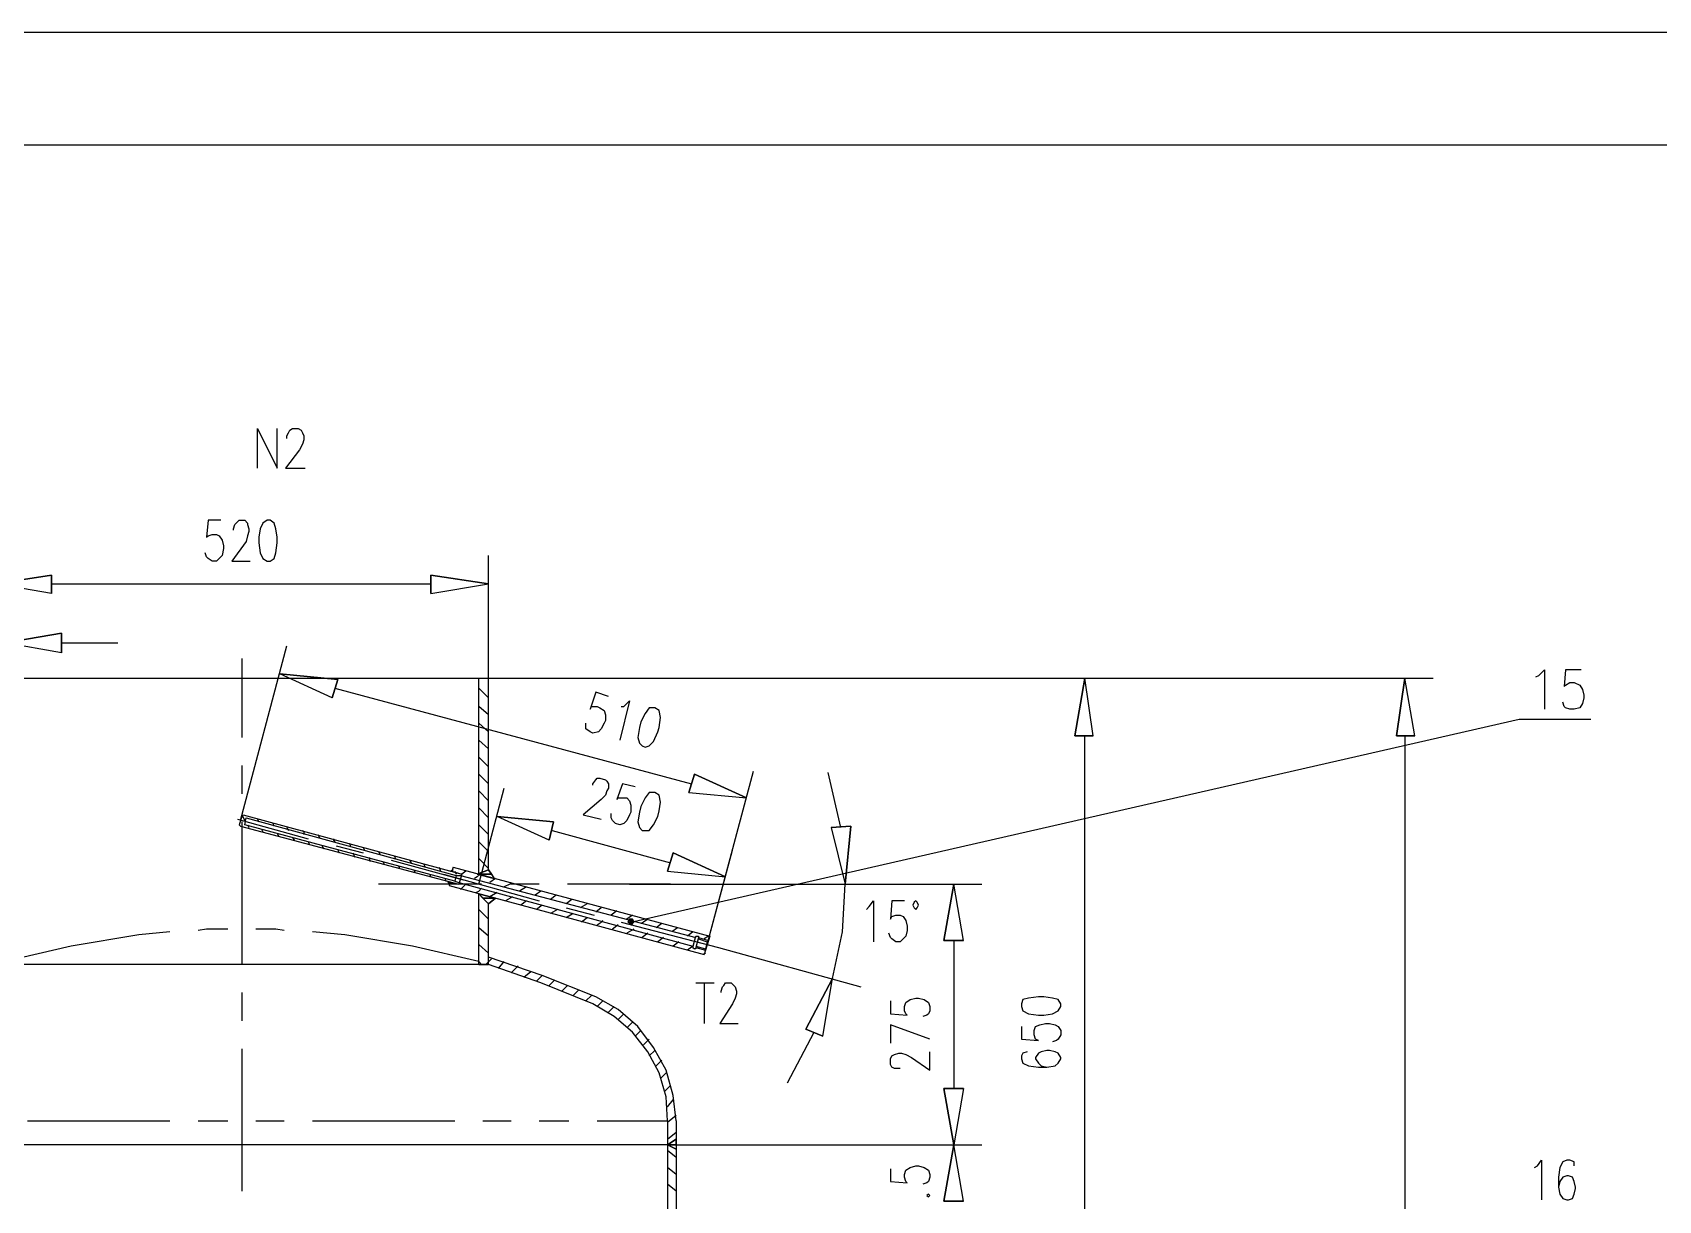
# Model space of a CAD drawing. Extents: x 0.3 to 16.2, y 0.3 to 22.9.
# Drawn here: x 5.208 to 9.053, y 20.135 to 22.897 of the extents above; entities that cross this region are included whole.
import ezdxf

# ---------------------------------------------------------------- set-up
doc = ezdxf.new("R2010")
doc.units = 0
doc.header["$MEASUREMENT"] = 0
doc.linetypes.add('AUSGEZOGEN', pattern=[0])
doc.layers.get('0').update_dxf_attribs({"linetype": 'AUSGEZOGEN'})

msp = doc.modelspace()

# ---------------------------------------------------------------- linework, layer by layer
for points in [[(0.28, 0.2867), (16.25, 0.2867), (16.25, 0.2867), (16.25, 22.8967), (16.25, 22.8967), (0.28, 22.8967), (0.28, 22.8967), (0.28, 0.2867), (0.28, 0.2867)], [(0.95, 0.5533), (15.9833, 0.5533), (15.9833, 0.5533), (15.9833, 22.63), (15.9833, 22.63), (0.95, 22.63), (0.95, 22.63), (0.95, 0.5533), (0.95, 0.5533)], [(5.74, 21.8667), (5.74, 21.96), (5.74, 21.96), (5.7867, 21.8667), (5.7867, 21.8667), (5.7867, 21.96)], [(5.81, 21.9367), (5.81, 21.9433), (5.81, 21.9433), (5.8133, 21.95), (5.8133, 21.95), (5.8167, 21.9567), (5.8167, 21.9567), (5.8233, 21.96), (5.8233, 21.96), (5.8367, 21.96), (5.8367, 21.96), (5.8433, 21.9567), (5.8433, 21.9567), (5.8467, 21.95), (5.8467, 21.95), (5.85, 21.9433), (5.85, 21.9433), (5.85, 21.9333), (5.85, 21.9333), (5.8467, 21.9233), (5.8467, 21.9233), (5.84, 21.91), (5.84, 21.91), (5.8067, 21.8667), (5.8067, 21.8667), (5.8533, 21.8667)], [(5.6533, 21.7433), (5.6233, 21.7433), (5.6233, 21.7433), (5.62, 21.7033), (5.62, 21.7033), (5.6233, 21.7067), (5.6233, 21.7067), (5.6333, 21.71), (5.6333, 21.71), (5.6433, 21.71), (5.6433, 21.71), (5.65, 21.7067), (5.65, 21.7067), (5.6567, 21.6967), (5.6567, 21.6967), (5.66, 21.6833), (5.66, 21.6833), (5.66, 21.6767), (5.66, 21.6767), (5.6567, 21.66), (5.6567, 21.66), (5.65, 21.6533), (5.65, 21.6533), (5.6433, 21.6467), (5.6433, 21.6467), (5.6333, 21.6467), (5.6333, 21.6467), (5.6233, 21.6533), (5.6233, 21.6533), (5.62, 21.6567), (5.62, 21.6567), (5.6167, 21.6667)], [(5.6833, 21.72), (5.6833, 21.7233), (5.6833, 21.7233), (5.6867, 21.7333), (5.6867, 21.7333), (5.69, 21.7367), (5.69, 21.7367), (5.6967, 21.7433), (5.6967, 21.7433), (5.71, 21.7433), (5.71, 21.7433), (5.7167, 21.7367), (5.7167, 21.7367), (5.7167, 21.7333), (5.7167, 21.7333), (5.72, 21.7233), (5.72, 21.7233), (5.72, 21.7167), (5.72, 21.7167), (5.7167, 21.7067), (5.7167, 21.7067), (5.7133, 21.6933), (5.7133, 21.6933), (5.68, 21.6467), (5.68, 21.6467), (5.7233, 21.6467)], [(5.7633, 21.7433), (5.7533, 21.7367), (5.7533, 21.7367), (5.7467, 21.7233), (5.7467, 21.7233), (5.7433, 21.7033), (5.7433, 21.7033), (5.7433, 21.69), (5.7433, 21.69), (5.7467, 21.6667), (5.7467, 21.6667), (5.7533, 21.6533), (5.7533, 21.6533), (5.7633, 21.6467), (5.7633, 21.6467), (5.77, 21.6467), (5.77, 21.6467), (5.78, 21.6533), (5.78, 21.6533), (5.7833, 21.6667), (5.7833, 21.6667), (5.7867, 21.69), (5.7867, 21.69), (5.7867, 21.7033), (5.7867, 21.7033), (5.7833, 21.7233), (5.7833, 21.7233), (5.78, 21.7367), (5.78, 21.7367), (5.77, 21.7433), (5.77, 21.7433), (5.7633, 21.7433), (5.7633, 21.7433)], [(6.2867, 21.37), (6.2867, 21.66)], [(5.2533, 21.6133), (5.2533, 21.57), (5.2533, 21.6133), (5.2533, 21.57), (5.12, 21.5933), (5.2533, 21.6133), (5.12, 21.5933), (5.2533, 21.6133), (5.2533, 21.6133)], [(6.15, 21.6133), (6.15, 21.57), (6.15, 21.6133), (6.15, 21.57), (6.2867, 21.5933), (6.15, 21.6133), (6.2867, 21.5933), (6.15, 21.6133), (6.15, 21.6133)], [(5.2533, 21.5933), (6.15, 21.5933)], [(5.2767, 21.4767), (5.2767, 21.43), (5.2767, 21.4767), (5.2767, 21.43), (5.1433, 21.4533), (5.2767, 21.4767), (5.1433, 21.4533), (5.2767, 21.4767), (5.2767, 21.4767)], [(5.2767, 21.4533), (5.41, 21.4533)], [(5.7, 21.0333), (5.81, 21.4467)], [(5.7033, 21.4167), (5.7033, 21.23)], [(5.93, 21.3667), (5.9167, 21.3233), (5.93, 21.3667), (5.9167, 21.3233), (5.7933, 21.38), (5.93, 21.3667), (5.7933, 21.38), (5.93, 21.3667), (5.93, 21.3667)], [(8.7633, 21.3733), (8.77, 21.3767), (8.77, 21.3767), (8.7833, 21.39), (8.7833, 21.39), (8.7833, 21.2967)], [(8.87, 21.39), (8.8333, 21.39), (8.8333, 21.39), (8.83, 21.35), (8.83, 21.35), (8.8333, 21.3533), (8.8333, 21.3533), (8.8433, 21.36), (8.8433, 21.36), (8.8533, 21.36), (8.8533, 21.36), (8.8667, 21.3533), (8.8667, 21.3533), (8.8733, 21.3433), (8.8733, 21.3433), (8.8767, 21.33), (8.8767, 21.33), (8.8767, 21.3233), (8.8767, 21.3233), (8.8733, 21.31), (8.8733, 21.31), (8.8667, 21.3), (8.8667, 21.3), (8.8533, 21.2967), (8.8533, 21.2967), (8.8433, 21.2967), (8.8433, 21.2967), (8.8333, 21.3), (8.8333, 21.3), (8.83, 21.3033), (8.83, 21.3033), (8.8267, 21.3133)], [(5.12, 21.37), (6.2867, 21.37)], [(5.9233, 21.3467), (6.7667, 21.12)], [(6.2633, 20.9067), (6.2633, 21.37)], [(6.2867, 21.3233), (6.2633, 21.3467)], [(6.2867, 20.9167), (6.2867, 21.37)], [(6.2867, 21.37), (7.7633, 21.37)], [(7.6733, 21.2333), (7.7167, 21.2333), (7.6733, 21.2333), (7.7167, 21.2333), (7.6967, 21.37), (7.6733, 21.2333), (7.6967, 21.37), (7.6733, 21.2333), (7.6733, 21.2333)], [(7.7633, 21.37), (8.52, 21.37)], [(8.4333, 21.2333), (8.4767, 21.2333), (8.4333, 21.2333), (8.4767, 21.2333), (8.4533, 21.37), (8.4333, 21.2333), (8.4533, 21.37), (8.4333, 21.2333), (8.4333, 21.2333)], [(6.2867, 21.2833), (6.2633, 21.3033)], [(6.57, 21.3267), (6.54, 21.3367), (6.54, 21.3367), (6.5267, 21.2967), (6.5267, 21.2967), (6.53, 21.3033), (6.53, 21.3033), (6.5433, 21.3033), (6.5433, 21.3033), (6.55, 21.3), (6.55, 21.3), (6.56, 21.2933), (6.56, 21.2933), (6.5633, 21.2833), (6.5633, 21.2833), (6.5633, 21.27), (6.5633, 21.27), (6.56, 21.2633), (6.56, 21.2633), (6.5533, 21.25), (6.5533, 21.25), (6.5467, 21.2433), (6.5467, 21.2433), (6.5333, 21.24), (6.5333, 21.24), (6.5267, 21.2433), (6.5267, 21.2433), (6.5167, 21.25), (6.5167, 21.25), (6.5167, 21.2633)], [(6.6, 21.3033), (6.6067, 21.3033), (6.6067, 21.3033), (6.62, 21.3167), (6.62, 21.3167), (6.5967, 21.2233)], [(6.6767, 21.3), (6.6667, 21.3), (6.6667, 21.3), (6.6567, 21.2867), (6.6567, 21.2867), (6.6467, 21.2667), (6.6467, 21.2667), (6.6433, 21.2533), (6.6433, 21.2533), (6.64, 21.23), (6.64, 21.23), (6.6433, 21.2167), (6.6433, 21.2167), (6.65, 21.21), (6.65, 21.21), (6.6567, 21.2067), (6.6567, 21.2067), (6.6667, 21.21), (6.6667, 21.21), (6.6767, 21.22), (6.6767, 21.22), (6.6867, 21.2433), (6.6867, 21.2433), (6.69, 21.2533), (6.69, 21.2533), (6.6933, 21.2767), (6.6933, 21.2767), (6.69, 21.2933), (6.69, 21.2933), (6.68, 21.3), (6.68, 21.3), (6.6767, 21.3), (6.6767, 21.3)], [(6.2867, 21.2433), (6.2633, 21.2633)], [(6.6267, 20.7933), (6.6233, 20.7933), (6.6233, 20.7933), (8.7233, 21.2733), (8.7233, 21.2733), (8.8933, 21.2733)], [(6.2867, 21.2033), (6.2633, 21.2233)], [(7.6967, 20.0467), (7.6967, 21.2333)], [(8.4533, 21.2333), (8.4533, 7.9667)], [(5.7033, 21.1633), (5.7033, 21.0967)], [(6.2867, 21.16), (6.2633, 21.1833)], [(6.8033, 20.74), (6.9133, 21.15)], [(7.12, 21.0167), (7.09, 21.1467)], [(6.2867, 21.12), (6.2633, 21.1433)], [(6.2633, 20.8833), (6.3233, 21.11)], [(6.5333, 21.1167), (6.5333, 21.12), (6.5333, 21.12), (6.54, 21.13), (6.54, 21.13), (6.5433, 21.1333), (6.5433, 21.1333), (6.55, 21.1333), (6.55, 21.1333), (6.5633, 21.13), (6.5633, 21.13), (6.5667, 21.1267), (6.5667, 21.1267), (6.57, 21.12), (6.57, 21.12), (6.57, 21.11), (6.57, 21.11), (6.5667, 21.1033), (6.5667, 21.1033), (6.5633, 21.0933), (6.5633, 21.0933), (6.5533, 21.0833), (6.5533, 21.0833), (6.51, 21.0467), (6.51, 21.0467), (6.5533, 21.0367)], [(6.6333, 21.1133), (6.6033, 21.12), (6.6033, 21.12), (6.59, 21.0833), (6.59, 21.0833), (6.5933, 21.0867), (6.5933, 21.0867), (6.6133, 21.0867), (6.6133, 21.0867), (6.62, 21.08), (6.62, 21.08), (6.6233, 21.07), (6.6233, 21.07), (6.6233, 21.0533), (6.6233, 21.0533), (6.62, 21.0467), (6.62, 21.0467), (6.6133, 21.0333), (6.6133, 21.0333), (6.6067, 21.0267), (6.6067, 21.0267), (6.5967, 21.0233), (6.5967, 21.0233), (6.5867, 21.0267), (6.5867, 21.0267), (6.58, 21.0333), (6.58, 21.0333), (6.5767, 21.04), (6.5767, 21.04), (6.5767, 21.05)], [(6.7733, 21.1433), (6.76, 21.1), (6.7733, 21.1433), (6.76, 21.1), (6.8967, 21.0867), (6.7733, 21.1433), (6.8967, 21.0867), (6.7733, 21.1433), (6.7733, 21.1433)], [(6.2867, 21.08), (6.2633, 21.1033)], [(6.6767, 21.1), (6.6667, 21.1), (6.6667, 21.1), (6.6567, 21.0867), (6.6567, 21.0867), (6.6467, 21.0667), (6.6467, 21.0667), (6.6433, 21.0533), (6.6433, 21.0533), (6.64, 21.03), (6.64, 21.03), (6.6433, 21.0167), (6.6433, 21.0167), (6.65, 21.01), (6.65, 21.01), (6.6667, 21.01), (6.6667, 21.01), (6.6767, 21.0233), (6.6767, 21.0233), (6.6867, 21.0433), (6.6867, 21.0433), (6.69, 21.0567), (6.69, 21.0567), (6.6933, 21.0767), (6.6933, 21.0767), (6.69, 21.0933), (6.69, 21.0933), (6.68, 21.1), (6.68, 21.1), (6.6767, 21.1), (6.6767, 21.1)], [(5.6933, 21.0367), (5.86, 20.99)], [(5.7033, 21.0433), (5.6967, 21.0233), (5.6967, 21.0233), (5.7, 21.02)], [(5.7033, 21.0433), (5.7067, 21.0467)], [(5.7033, 21.0467), (5.71, 21.0333)], [(5.7067, 21.0467), (6.2233, 20.9067)], [(6.2067, 20.89), (5.71, 21.0233), (5.71, 21.0233), (5.7133, 21.04)], [(5.7133, 21.04), (6.21, 20.9033)], [(5.74, 21.0367), (5.7433, 21.03)], [(6.2867, 21.04), (6.2633, 21.0633)], [(6.44, 21.03), (6.43, 20.9867), (6.44, 21.03), (6.43, 20.9867), (6.3067, 21.0433), (6.44, 21.03), (6.3067, 21.0433), (6.44, 21.03), (6.44, 21.03)], [(5.7, 21.02), (6.2167, 20.8833)], [(5.7033, 21.03), (5.7033, 20.6933)], [(5.7167, 21.0233), (5.72, 21.0167)], [(5.75, 21.0133), (5.7533, 21.0067)], [(5.7767, 21.0267), (5.78, 21.02)], [(5.7867, 21.0033), (5.79, 20.9967)], [(5.81, 21.0167), (5.8133, 21.01)], [(5.8233, 20.9933), (5.8267, 20.9867)], [(5.8467, 21.01), (5.85, 21.0067)], [(5.85, 21.0067), (5.85, 21)], [(5.8833, 21), (5.8867, 20.9933)], [(6.2867, 21), (6.2633, 21.0233)], [(6.4367, 21.01), (6.7167, 20.9333)], [(7.1433, 21.02), (7.0967, 21.0167), (7.1433, 21.02), (7.0967, 21.0167), (7.13, 20.8833), (7.1433, 21.02), (7.13, 20.8833), (7.1433, 21.02), (7.1433, 21.02)], [(5.86, 20.9833), (5.8633, 20.9767)], [(5.8933, 20.9733), (5.8967, 20.9667)], [(5.92, 20.99), (5.92, 20.9867)], [(5.92, 20.9867), (5.9233, 20.9833)], [(5.9267, 20.9733), (5.99, 20.9567)], [(5.93, 20.9633), (5.9333, 20.9567)], [(5.9567, 20.98), (5.96, 20.9733)], [(5.9667, 20.9567), (5.97, 20.9467)], [(5.99, 20.97), (5.9933, 20.9633)], [(6.0267, 20.96), (6.03, 20.9533)], [(6.2867, 20.96), (6.2633, 20.9833)], [(6.7233, 20.9567), (6.71, 20.9133), (6.7233, 20.9567), (6.71, 20.9133), (6.8467, 20.9), (6.7233, 20.9567), (6.8467, 20.9), (6.7233, 20.9567), (6.7233, 20.9567)], [(6.8033, 20.74), (6.8633, 20.9633)], [(6.0033, 20.9467), (6.0067, 20.9367)], [(6.0367, 20.9367), (6.04, 20.93)], [(6.0567, 20.94), (6.2267, 20.8933)], [(6.0633, 20.95), (6.0667, 20.9433)], [(6.0733, 20.9267), (6.0767, 20.92)], [(6.1, 20.94), (6.1033, 20.9333)], [(6.11, 20.9167), (6.1133, 20.91)], [(6.1333, 20.93), (6.1367, 20.9233)], [(6.17, 20.9233), (6.1733, 20.9133)], [(6.1967, 20.9133), (6.2, 20.9133), (6.1967, 20.9133), (6.2, 20.9133), (6.2033, 20.9167), (6.1967, 20.9133), (6.2033, 20.9167), (6.1967, 20.9133), (6.1967, 20.9133)], [(6.2033, 20.9167), (6.1967, 20.9133)], [(6.2033, 20.9233), (6.2, 20.9133)], [(6.2033, 20.9233), (6.81, 20.76)], [(6.26, 20.9067), (6.2867, 20.9167), (6.2867, 20.9167), (6.3, 20.8967)], [(6.2867, 20.9167), (6.26, 20.9067), (6.2867, 20.9167), (6.26, 20.9067), (6.2933, 20.9067), (6.2867, 20.9167), (6.2933, 20.9067), (6.2867, 20.9167), (6.2867, 20.9167)], [(6.2867, 20.92), (6.2633, 20.9433)], [(6.27, 20.8833), (6.0267, 20.8833)], [(6.1467, 20.9067), (6.15, 20.9)], [(6.18, 20.9067), (6.4067, 20.8433)], [(6.1833, 20.8967), (6.1867, 20.89)], [(6.1933, 20.8833), (6.19, 20.89), (6.1933, 20.8833), (6.19, 20.89), (6.1933, 20.8867), (6.1933, 20.8833), (6.1933, 20.8867), (6.1933, 20.8833), (6.1933, 20.8833)], [(6.19, 20.89), (6.1933, 20.8867), (6.19, 20.89), (6.1933, 20.8867), (6.19, 20.89), (6.19, 20.89)], [(6.1933, 20.8833), (6.19, 20.89)], [(6.1933, 20.8867), (6.2167, 20.8833)], [(6.1933, 20.8867), (6.1933, 20.88)], [(6.1933, 20.88), (6.7967, 20.7167)], [(6.1967, 20.9133), (6.2, 20.9133), (6.1967, 20.9133), (6.2, 20.9133), (6.1967, 20.9133), (6.1967, 20.9133)], [(6.2, 20.9133), (6.2233, 20.9067)], [(6.2067, 20.9133), (6.21, 20.9067)], [(6.21, 20.9033), (6.2067, 20.89)], [(6.2067, 20.89), (6.2167, 20.8867)], [(6.21, 20.9033), (6.22, 20.9033)], [(6.2233, 20.9067), (6.2167, 20.8833)], [(6.2167, 20.8867), (6.77, 20.7367)], [(6.22, 20.9033), (6.7767, 20.7567)], [(6.2333, 20.8833), (6.22, 20.87)], [(6.2333, 20.9133), (6.2233, 20.9067)], [(6.26, 20.9), (6.2533, 20.8967)], [(6.2667, 20.9067), (6.26, 20.9)], [(6.26, 20.9067), (6.2933, 20.9067), (6.26, 20.9067), (6.2933, 20.9067), (6.3, 20.8967), (6.26, 20.9067), (6.3, 20.8967), (6.26, 20.9067), (6.26, 20.9067)], [(6.3033, 20.8967), (6.29, 20.8867)], [(6.3367, 20.8833), (6.3233, 20.8767)], [(6.34, 20.8867), (6.3367, 20.8833)], [(6.4067, 20.8833), (6.34, 20.8833)], [(6.7167, 20.8833), (6.4733, 20.8833)], [(6.62, 20.8833), (7.1967, 20.8833)], [(6.7167, 20.8833), (7.4533, 20.8833)], [(7.1, 20.66), (7.1233, 20.77), (7.1233, 20.77), (7.13, 20.8833)], [(7.3633, 20.75), (7.41, 20.75), (7.3633, 20.75), (7.41, 20.75), (7.3867, 20.8833), (7.3633, 20.75), (7.3867, 20.8833), (7.3633, 20.75), (7.3633, 20.75)], [(6.2567, 20.8633), (6.2633, 20.8667), (6.2633, 20.8667), (6.27, 20.8733)], [(6.2633, 20.6933), (6.2633, 20.86)], [(6.2633, 20.86), (6.2867, 20.8367), (6.2867, 20.8367), (6.3033, 20.85)], [(6.2633, 20.86), (6.2733, 20.85), (6.2633, 20.86), (6.2733, 20.85), (6.3033, 20.85), (6.2633, 20.86), (6.3033, 20.85), (6.2633, 20.86), (6.2633, 20.86)], [(6.2733, 20.85), (6.3033, 20.85), (6.2733, 20.85), (6.3033, 20.85), (6.2867, 20.8367), (6.2733, 20.85), (6.2867, 20.8367), (6.2733, 20.85), (6.2733, 20.85)], [(6.3067, 20.8633), (6.29, 20.8533)], [(6.3433, 20.8533), (6.3267, 20.8433)], [(6.3767, 20.8767), (6.36, 20.8667)], [(6.3767, 20.8433), (6.3633, 20.8333)], [(6.41, 20.8667), (6.3967, 20.8567)], [(6.4467, 20.8567), (6.4333, 20.8467)], [(6.4833, 20.8467), (6.47, 20.8367)], [(7.18, 20.8233), (7.1867, 20.83), (7.1867, 20.83), (7.1967, 20.8433), (7.1967, 20.8433), (7.1967, 20.7467)], [(7.27, 20.8433), (7.24, 20.8433), (7.24, 20.8433), (7.2367, 20.8), (7.2367, 20.8), (7.24, 20.8067), (7.24, 20.8067), (7.25, 20.81), (7.25, 20.81), (7.26, 20.81), (7.26, 20.81), (7.2667, 20.8067), (7.2667, 20.8067), (7.2733, 20.7967), (7.2733, 20.7967), (7.2767, 20.7833), (7.2767, 20.7833), (7.2767, 20.7733), (7.2767, 20.7733), (7.2733, 20.76), (7.2733, 20.76), (7.2667, 20.7533), (7.2667, 20.7533), (7.26, 20.7467), (7.26, 20.7467), (7.25, 20.7467), (7.25, 20.7467), (7.24, 20.7533), (7.24, 20.7533), (7.2367, 20.7567), (7.2367, 20.7567), (7.2333, 20.7667)], [(7.3033, 20.8333), (7.3, 20.84), (7.3, 20.84), (7.2967, 20.8433), (7.2967, 20.8433), (7.2933, 20.84), (7.2933, 20.84), (7.29, 20.8333), (7.29, 20.8333), (7.2933, 20.8267), (7.2933, 20.8267), (7.2967, 20.8233), (7.2967, 20.8233), (7.3, 20.8267), (7.3, 20.8267), (7.3033, 20.8333), (7.3033, 20.8333)], [(6.2867, 20.8), (6.2633, 20.8233)], [(6.2867, 20.6933), (6.2867, 20.8367)], [(6.4133, 20.8333), (6.4, 20.8233)], [(6.45, 20.8233), (6.4333, 20.8133)], [(6.47, 20.8267), (6.5367, 20.81)], [(6.4867, 20.8133), (6.47, 20.8033)], [(6.52, 20.8367), (6.5033, 20.8267)], [(6.52, 20.8033), (6.5067, 20.7933)], [(6.5533, 20.8267), (6.54, 20.8167)], [(6.59, 20.82), (6.5767, 20.81)], [(6.6267, 20.81), (6.6133, 20.8)], [(6.62, 20.8), (6.6167, 20.7933), (6.62, 20.8), (6.6167, 20.7933), (6.6233, 20.7933), (6.62, 20.8), (6.6233, 20.7933), (6.62, 20.8), (6.62, 20.8)], [(6.6233, 20.8), (6.62, 20.8), (6.6233, 20.8), (6.62, 20.8), (6.6233, 20.7933), (6.6233, 20.8), (6.6233, 20.7933), (6.6233, 20.8), (6.6233, 20.8)], [(6.63, 20.7933), (6.6267, 20.8), (6.63, 20.7933), (6.6267, 20.8), (6.6233, 20.7933), (6.63, 20.7933), (6.6233, 20.7933), (6.63, 20.7933), (6.63, 20.7933)], [(6.6267, 20.8), (6.6233, 20.8), (6.6267, 20.8), (6.6233, 20.8), (6.6233, 20.7933), (6.6267, 20.8), (6.6233, 20.7933), (6.6267, 20.8), (6.6267, 20.8)], [(6.6633, 20.8), (6.6533, 20.7933)], [(5.5333, 20.77), (5.46, 20.7633), (5.46, 20.7633), (5.3, 20.7367), (5.3, 20.7367), (5.1433, 20.7)], [(5.67, 20.7767), (5.62, 20.7767), (5.62, 20.7767), (5.6, 20.7733)], [(5.8033, 20.7733), (5.7833, 20.7767), (5.7833, 20.7767), (5.7367, 20.7767)], [(6.2633, 20.7), (6.1067, 20.7367), (6.1067, 20.7367), (5.9467, 20.7633), (5.9467, 20.7633), (5.87, 20.77)], [(6.2867, 20.76), (6.2633, 20.78)], [(6.5433, 20.7867), (6.5533, 20.7933), (6.5533, 20.7933), (6.5567, 20.7967)], [(6.5933, 20.7867), (6.58, 20.7767)], [(6.6, 20.7933), (6.83, 20.7333)], [(6.63, 20.7767), (6.6133, 20.7667)], [(6.6167, 20.7933), (6.62, 20.79), (6.6167, 20.7933), (6.62, 20.79), (6.6233, 20.7933), (6.6167, 20.7933), (6.6233, 20.7933), (6.6167, 20.7933), (6.6167, 20.7933)], [(6.62, 20.79), (6.6233, 20.7867), (6.62, 20.79), (6.6233, 20.7867), (6.6233, 20.7933), (6.62, 20.79), (6.6233, 20.7933), (6.62, 20.79), (6.62, 20.79)], [(6.6233, 20.7933), (6.6267, 20.7933)], [(6.6233, 20.7867), (6.6267, 20.79), (6.6233, 20.7867), (6.6267, 20.79), (6.6233, 20.7933), (6.6233, 20.7867), (6.6233, 20.7933), (6.6233, 20.7867), (6.6233, 20.7867)], [(6.6267, 20.79), (6.63, 20.7933), (6.6267, 20.79), (6.63, 20.7933), (6.6233, 20.7933), (6.6267, 20.79), (6.6233, 20.7933), (6.6267, 20.79), (6.6267, 20.79)], [(6.6533, 20.7933), (6.6467, 20.79)], [(6.6633, 20.7667), (6.65, 20.7567)], [(6.6967, 20.79), (6.6833, 20.78)], [(6.7333, 20.78), (6.72, 20.77)], [(6.77, 20.77), (6.7567, 20.76)], [(6.2867, 20.72), (6.2633, 20.74)], [(6.7, 20.7567), (6.6867, 20.7467)], [(6.7367, 20.7467), (6.7233, 20.7367)], [(6.77, 20.7367), (6.7567, 20.7267)], [(6.77, 20.7333), (6.7767, 20.76)], [(6.77, 20.7333), (6.7733, 20.73)], [(6.7767, 20.7333), (6.7767, 20.73), (6.7767, 20.73), (6.7733, 20.73)], [(6.7767, 20.76), (6.78, 20.76)], [(6.7833, 20.7567), (6.7767, 20.7333)], [(6.7767, 20.7367), (6.8, 20.73)], [(6.7767, 20.7333), (6.8, 20.7267)], [(6.78, 20.76), (6.7833, 20.76), (6.7833, 20.76), (6.7833, 20.7567)], [(6.7833, 20.7567), (6.8067, 20.75)], [(6.7833, 20.7533), (6.8033, 20.7467)], [(6.81, 20.76), (6.7967, 20.7167)], [(6.8067, 20.76), (6.7967, 20.7533)], [(6.8033, 20.7467), (6.8, 20.73)], [(6.8, 20.73), (6.8, 20.7267)], [(6.8033, 20.7467), (6.8067, 20.75)], [(6.83, 20.7333), (7.1667, 20.64)], [(7.3867, 20.75), (7.3867, 20.4)], [(6.2633, 20.6933), (6.2867, 20.6933), (6.2867, 20.6933), (5.12, 20.6933)], [(6.27, 20.6933), (6.2633, 20.7)], [(6.28, 20.6933), (6.2933, 20.7067)], [(6.54, 20.6167), (6.4133, 20.6667), (6.4133, 20.6667), (6.2867, 20.71)], [(6.71, 20.3233), (6.7067, 20.38), (6.7067, 20.38), (6.69, 20.4367), (6.69, 20.4367), (6.6633, 20.4867), (6.6633, 20.4867), (6.6267, 20.5333), (6.6267, 20.5333), (6.5833, 20.57), (6.5833, 20.57), (6.5333, 20.6), (6.5333, 20.6), (6.41, 20.65), (6.41, 20.65), (6.2867, 20.6933)], [(6.31, 20.6833), (6.3233, 20.7)], [(6.34, 20.6733), (6.3567, 20.69)], [(6.8, 20.72), (6.7933, 20.7167)], [(6.37, 20.6633), (6.3867, 20.6767)], [(6.4, 20.6533), (6.4133, 20.6667)], [(6.43, 20.6433), (6.4433, 20.6567)], [(6.7767, 20.65), (6.82, 20.65)], [(6.7967, 20.65), (6.7967, 20.5533)], [(6.8367, 20.6267), (6.8367, 20.63), (6.8367, 20.63), (6.84, 20.64), (6.84, 20.64), (6.8433, 20.6433), (6.8433, 20.6433), (6.8467, 20.65), (6.8467, 20.65), (6.86, 20.65), (6.86, 20.65), (6.8667, 20.6433), (6.8667, 20.6433), (6.87, 20.64), (6.87, 20.64), (6.8733, 20.63), (6.8733, 20.63), (6.8733, 20.6233), (6.8733, 20.6233), (6.87, 20.6133), (6.87, 20.6133), (6.8633, 20.6), (6.8633, 20.6), (6.8333, 20.5533), (6.8333, 20.5533), (6.8767, 20.5533)], [(7.0367, 20.54), (7.0767, 20.5233), (7.0367, 20.54), (7.0767, 20.5233), (7.1, 20.66), (7.0367, 20.54), (7.1, 20.66), (7.0367, 20.54), (7.0367, 20.54)], [(5.7033, 20.6267), (5.7033, 20.56)], [(6.46, 20.63), (6.4733, 20.6433)], [(6.4867, 20.62), (6.5, 20.6333)], [(6.5167, 20.6067), (6.53, 20.62)], [(6.73, 20.3233), (6.7233, 20.3833), (6.7233, 20.3833), (6.7067, 20.4433), (6.7067, 20.4433), (6.6767, 20.4967), (6.6767, 20.4967), (6.64, 20.5467), (6.64, 20.5467), (6.5933, 20.5867), (6.5933, 20.5867), (6.54, 20.6167)], [(7.2367, 20.6067), (7.2367, 20.5767), (7.2367, 20.5767), (7.2767, 20.5733), (7.2767, 20.5733), (7.2733, 20.5767), (7.2733, 20.5767), (7.27, 20.5833), (7.27, 20.5833), (7.27, 20.5933), (7.27, 20.5933), (7.2733, 20.6033), (7.2733, 20.6033), (7.2833, 20.61), (7.2833, 20.61), (7.2967, 20.6133), (7.2967, 20.6133), (7.3033, 20.6133), (7.3033, 20.6133), (7.3167, 20.61), (7.3167, 20.61), (7.3267, 20.6033), (7.3267, 20.6033), (7.33, 20.5933), (7.33, 20.5933), (7.33, 20.5833), (7.33, 20.5833), (7.3267, 20.5767), (7.3267, 20.5767), (7.3233, 20.5733), (7.3233, 20.5733), (7.3133, 20.57)], [(7.5467, 20.5933), (7.55, 20.5833), (7.55, 20.5833), (7.5633, 20.5767), (7.5633, 20.5767), (7.5867, 20.5733), (7.5867, 20.5733), (7.6, 20.5733), (7.6, 20.5733), (7.62, 20.5767), (7.62, 20.5767), (7.6333, 20.5833), (7.6333, 20.5833), (7.64, 20.5933), (7.64, 20.5933), (7.64, 20.6), (7.64, 20.6), (7.6333, 20.61), (7.6333, 20.61), (7.62, 20.6133), (7.62, 20.6133), (7.6, 20.6167), (7.6, 20.6167), (7.5867, 20.6167), (7.5867, 20.6167), (7.5633, 20.6133), (7.5633, 20.6133), (7.55, 20.61), (7.55, 20.61), (7.5467, 20.6), (7.5467, 20.6), (7.5467, 20.5933), (7.5467, 20.5933)], [(6.5433, 20.5933), (6.5567, 20.6067)], [(6.57, 20.58), (6.5833, 20.5933)], [(6.5933, 20.5633), (6.6067, 20.5767)], [(6.6133, 20.5433), (6.6267, 20.5567)], [(6.6333, 20.5233), (6.6467, 20.5367)], [(6.9933, 20.4133), (7.0567, 20.5333)], [(7.33, 20.5167), (7.2367, 20.55), (7.2367, 20.55), (7.2367, 20.5067)], [(7.5467, 20.5467), (7.5467, 20.5167), (7.5467, 20.5167), (7.5867, 20.5133), (7.5867, 20.5133), (7.58, 20.5167), (7.58, 20.5167), (7.5767, 20.5267), (7.5767, 20.5267), (7.5767, 20.5367), (7.5767, 20.5367), (7.58, 20.5467), (7.58, 20.5467), (7.59, 20.55), (7.59, 20.55), (7.6033, 20.5533), (7.6033, 20.5533), (7.6133, 20.5533), (7.6133, 20.5533), (7.6267, 20.55), (7.6267, 20.55), (7.6333, 20.5467), (7.6333, 20.5467), (7.64, 20.5367), (7.64, 20.5367), (7.64, 20.5267), (7.64, 20.5267), (7.6333, 20.5167), (7.6333, 20.5167), (7.63, 20.5133), (7.63, 20.5133), (7.62, 20.51)], [(5.7033, 20.4933), (5.7033, 20.1567)], [(6.6533, 20.5033), (6.6667, 20.5167)], [(6.6667, 20.4767), (6.68, 20.49)], [(6.6833, 20.4533), (6.6967, 20.4667)], [(7.26, 20.4467), (7.2467, 20.4467), (7.2467, 20.4467), (7.24, 20.45), (7.24, 20.45), (7.2367, 20.4567), (7.2367, 20.4567), (7.2367, 20.47), (7.2367, 20.47), (7.24, 20.4767), (7.24, 20.4767), (7.2467, 20.48), (7.2467, 20.48), (7.2567, 20.4833), (7.2567, 20.4833), (7.2633, 20.4833), (7.2633, 20.4833), (7.2733, 20.48), (7.2733, 20.48), (7.2867, 20.4733), (7.2867, 20.4733), (7.33, 20.4433), (7.33, 20.4433), (7.33, 20.4867)], [(7.56, 20.4867), (7.55, 20.4833), (7.55, 20.4833), (7.5467, 20.4767), (7.5467, 20.4767), (7.5467, 20.47), (7.5467, 20.47), (7.55, 20.46), (7.55, 20.46), (7.5633, 20.4533), (7.5633, 20.4533), (7.5867, 20.45), (7.5867, 20.45), (7.6067, 20.45), (7.6067, 20.45), (7.6267, 20.4533), (7.6267, 20.4533), (7.6333, 20.46), (7.6333, 20.46), (7.64, 20.47), (7.64, 20.47), (7.64, 20.4733), (7.64, 20.4733), (7.6333, 20.4833), (7.6333, 20.4833), (7.6267, 20.4867), (7.6267, 20.4867), (7.6133, 20.49), (7.6133, 20.49), (7.6067, 20.49), (7.6067, 20.49), (7.5933, 20.4867), (7.5933, 20.4867), (7.5867, 20.4833), (7.5867, 20.4833), (7.58, 20.4733), (7.58, 20.4733), (7.58, 20.47), (7.58, 20.47), (7.5867, 20.46), (7.5867, 20.46), (7.5933, 20.4533), (7.5933, 20.4533), (7.6067, 20.45)], [(6.6933, 20.4233), (6.7067, 20.4367)], [(6.7033, 20.3933), (6.7167, 20.4067)], [(7.3633, 20.4), (7.41, 20.4), (7.3633, 20.4), (7.41, 20.4), (7.3867, 20.2667), (7.3633, 20.4), (7.3867, 20.2667), (7.3633, 20.4), (7.3633, 20.4)], [(6.71, 20.3567), (6.7233, 20.3733)], [(5.1967, 20.3233), (5.5333, 20.3233)], [(5.6, 20.3233), (5.67, 20.3233)], [(5.7367, 20.3233), (5.8033, 20.3233)], [(5.87, 20.3233), (6.2067, 20.3233)], [(6.2733, 20.3233), (6.34, 20.3233)], [(6.4067, 20.3233), (6.4767, 20.3233)], [(6.5433, 20.3233), (6.71, 20.3233)], [(6.71, 20.32), (6.73, 20.3367)], [(6.71, 20.3233), (6.71, 19.8767)], [(6.73, 20.3233), (6.73, 19.9133)], [(6.73, 20.2667), (4.6767, 20.2667)], [(6.71, 20.28), (6.73, 20.2967)], [(6.73, 20.2667), (6.73, 20.28), (6.73, 20.28), (6.71, 20.2667)], [(6.73, 20.28), (6.71, 20.2667), (6.73, 20.28), (6.71, 20.2667), (6.73, 20.2667), (6.73, 20.28), (6.73, 20.2667), (6.73, 20.28), (6.73, 20.28)], [(6.71, 20.2667), (7.4533, 20.2667)], [(6.73, 20.2667), (6.73, 20.2567), (6.73, 20.2567), (6.71, 20.2667)], [(6.71, 20.2667), (6.73, 20.2667), (6.71, 20.2667), (6.73, 20.2667), (6.71, 20.2667), (6.71, 20.2667)], [(6.71, 20.2667), (6.73, 20.2667), (6.71, 20.2667), (6.73, 20.2667), (6.71, 20.2667), (6.71, 20.2667)], [(6.71, 20.2667), (6.73, 20.2667), (6.71, 20.2667), (6.73, 20.2667), (6.73, 20.2567), (6.71, 20.2667), (6.73, 20.2567), (6.71, 20.2667), (6.71, 20.2667)], [(6.9667, 20.2667), (7.4533, 20.2667)], [(7.3633, 20.1333), (7.41, 20.1333), (7.3633, 20.1333), (7.41, 20.1333), (7.3867, 20.2667), (7.3633, 20.1333), (7.3867, 20.2667), (7.3633, 20.1333), (7.3633, 20.1333)], [(6.73, 20.2367), (6.71, 20.2533)], [(8.76, 20.2133), (8.7667, 20.2167), (8.7667, 20.2167), (8.7767, 20.23), (8.7767, 20.23), (8.7767, 20.1367)], [(8.8533, 20.2167), (8.8533, 20.2267), (8.8533, 20.2267), (8.8433, 20.23), (8.8433, 20.23), (8.8367, 20.23), (8.8367, 20.23), (8.8267, 20.2267), (8.8267, 20.2267), (8.82, 20.2133), (8.82, 20.2133), (8.8167, 20.19), (8.8167, 20.19), (8.8167, 20.1667), (8.8167, 20.1667), (8.82, 20.15), (8.82, 20.15), (8.8267, 20.14), (8.8267, 20.14), (8.8367, 20.1367), (8.8367, 20.1367), (8.84, 20.1367), (8.84, 20.1367), (8.85, 20.14), (8.85, 20.14), (8.8533, 20.15), (8.8533, 20.15), (8.8567, 20.1633), (8.8567, 20.1633), (8.8567, 20.1667), (8.8567, 20.1667), (8.8533, 20.18), (8.8533, 20.18), (8.85, 20.19), (8.85, 20.19), (8.84, 20.1933), (8.84, 20.1933), (8.8367, 20.1933), (8.8367, 20.1933), (8.8267, 20.19), (8.8267, 20.19), (8.82, 20.18), (8.82, 20.18), (8.8167, 20.1667)], [(6.73, 20.1967), (6.71, 20.2133)], [(7.2367, 20.21), (7.2367, 20.18), (7.2367, 20.18), (7.2767, 20.1767), (7.2767, 20.1767), (7.2733, 20.18), (7.2733, 20.18), (7.27, 20.19), (7.27, 20.19), (7.27, 20.1967), (7.27, 20.1967), (7.2733, 20.2067), (7.2733, 20.2067), (7.2833, 20.2133), (7.2833, 20.2133), (7.2967, 20.2167), (7.2967, 20.2167), (7.3033, 20.2167), (7.3033, 20.2167), (7.3167, 20.2133), (7.3167, 20.2133), (7.3267, 20.2067), (7.3267, 20.2067), (7.33, 20.1967), (7.33, 20.1967), (7.33, 20.19), (7.33, 20.19), (7.3267, 20.18), (7.3267, 20.18), (7.3233, 20.1767), (7.3233, 20.1767), (7.3133, 20.1733)], [(6.73, 20.1567), (6.71, 20.1733)], [(7.3233, 20.1467), (7.3267, 20.1433), (7.3267, 20.1433), (7.33, 20.1467), (7.33, 20.1467), (7.3267, 20.15), (7.3267, 20.15), (7.3233, 20.1467), (7.3233, 20.1467)]]:
    msp.add_lwpolyline(points)

doc.saveas('drawing.dxf')
